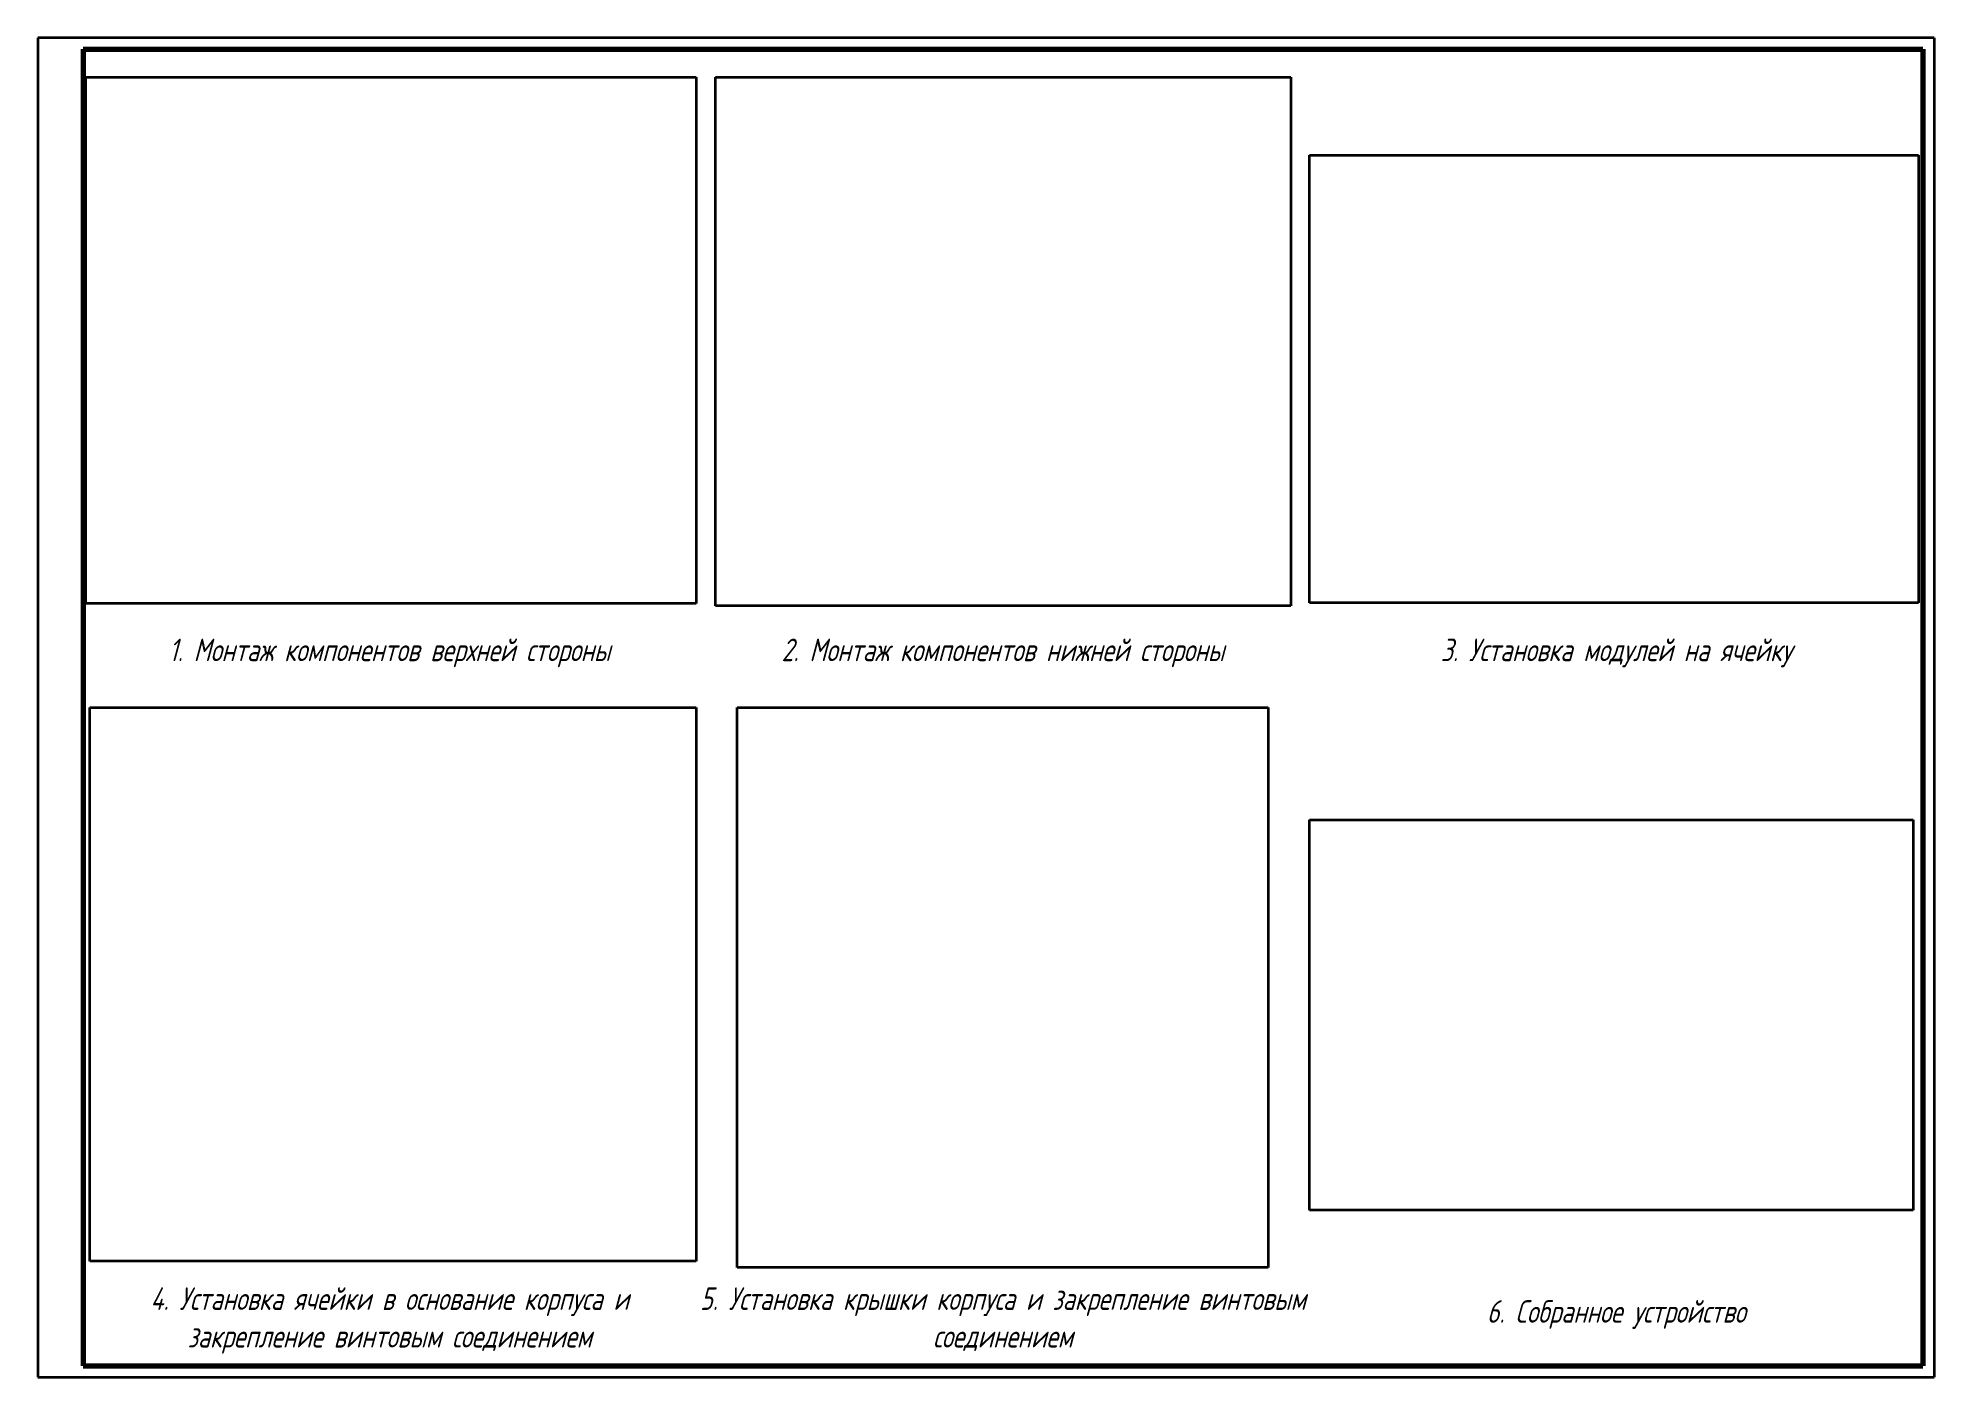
# Model space of a CAD drawing. Header units: millimetres. Extents: x -57 to 784, y 6 to 600.
import ezdxf

# ---------------------------------------------------------------- set-up
doc = ezdxf.new("R2010")
doc.units = ezdxf.units.MM
doc.layers.get('0').update_dxf_attribs({"lineweight": 35})
doc.layers.add('Format', color=7, linetype='Continuous', lineweight=70)
doc.layers.add('Tonk', color=7, linetype='Continuous', lineweight=35)
doc.styles.get("Standard").update_dxf_attribs({"font": '', "width": 0.8, "oblique": 15})
doc.styles.get('Standard').set_extended_font_data('GOST type B')
picture_1 = doc.add_image_def('image1.jpg', size_in_pixel=(1276, 1100))
picture_2 = doc.add_image_def('image2.jpg', size_in_pixel=(1041, 957))
picture_3 = doc.add_image_def('image3.jpg', size_in_pixel=(1197, 880))
picture_4 = doc.add_image_def('image4.jpg', size_in_pixel=(1243, 1135))
picture_5 = doc.add_image_def('image5.jpg', size_in_pixel=(1134, 1196))
picture_6 = doc.add_image_def('image6.jpg', size_in_pixel=(1305, 844))
pattern_1 = [(0, (-50.5334, 0.5446), (0, 6.985), [5.08, -1.905]), (90, (-50.5334, 0.5446), (-6.985, 4e-16), [5.08, -1.905])]

msp = doc.modelspace()

# ---------------------------------------------------------------- hatches: boundary and pattern name
h = msp.add_hatch()
h.set_pattern_fill('ANGLE', color=256)
h.set_pattern_definition([(0, (-209.8256, 14.222), (0, 6.985), [5.08, -1.905]), (90, (-209.8256, 14.222), (-6.985, 4e-16), [5.08, -1.905])])
h.paths.add_polyline_path([(163.19, 521.68, 0.414214), (162.19, 520.68), (163.19, 520.68)])
h.paths.add_polyline_path([(163.19, 521.68), (163.19, 519.68, 0.414214), (164.19, 520.68, 0.414214)])
h.paths.add_polyline_path([(163.19, 520.68), (162.19, 520.68, 0.414214), (163.19, 519.68)])
h = msp.add_hatch()
h.set_pattern_fill('ANGLE', color=256)
h.set_pattern_definition(pattern_1)
h.paths.add_polyline_path([(162.19, 520.68), (164.19, 520.68, 1)])
h.paths.add_polyline_path([(163.19, 520.68), (162.19, 520.68, 0.414214), (163.19, 519.68)])
h.paths.add_polyline_path([(164.19, 520.68), (163.19, 520.68), (163.19, 519.68, 0.414214)])
h = msp.add_hatch()
h.set_pattern_fill('ANGLE', color=256)
h.set_pattern_definition(pattern_1)
h.paths.add_polyline_path([(162.19, 520.68), (164.19, 520.68, 1)])
h.paths.add_polyline_path([(163.19, 520.68), (162.19, 520.68, 0.414214), (163.19, 519.68)])
h.paths.add_polyline_path([(164.19, 520.68), (163.19, 520.68), (163.19, 519.68, 0.414214)])
h = msp.add_hatch()
h.set_pattern_fill('ANGLE', color=256)
h.set_pattern_definition(pattern_1)
h.paths.add_polyline_path([(322.48, 508, 0.414214), (321.48, 507), (322.48, 507)])
h.paths.add_polyline_path([(322.48, 508), (322.48, 506, 0.414214), (323.48, 507, 0.414214)])
h.paths.add_polyline_path([(322.48, 507), (321.48, 507, 0.414214), (322.48, 506)])
h = msp.add_hatch()
h.set_pattern_fill('ANGLE', color=256)
h.set_pattern_definition(pattern_1)
h.paths.add_polyline_path([(322.48, 508, 0.414214), (321.48, 507), (322.48, 507)])
h.paths.add_polyline_path([(322.48, 508), (322.48, 506, 0.414214), (323.48, 507, 0.414214)])
h.paths.add_polyline_path([(322.48, 507), (321.48, 507, 0.414214), (322.48, 506)])
h = msp.add_hatch()
h.set_pattern_fill('ANGLE', color=256)
h.set_pattern_definition([(0, (31.8485, -201.041), (0, 6.985), [5.08, -1.905]), (90, (31.8485, -201.041), (-6.985, 4e-16), [5.08, -1.905])])
h.paths.add_polyline_path([(244.57, 319.09), (246.57, 319.09, 1)])
h.paths.add_polyline_path([(245.57, 319.09), (244.57, 319.09, 0.414214), (245.57, 318.09)])
h.paths.add_polyline_path([(246.57, 319.09), (245.57, 319.09), (245.57, 318.09, 0.414214)])
h = msp.add_hatch()
h.set_pattern_fill('ANGLE', color=256)
h.set_pattern_definition([(0, (-68.484, -241.0816), (0, 6.985), [5.08, -1.905]), (90, (-68.484, -241.0816), (-6.985, 4e-16), [5.08, -1.905])])
h.paths.add_polyline_path([(304.53, 266.37, 0.414214), (303.53, 265.37), (304.53, 265.37)])
h.paths.add_polyline_path([(304.53, 266.37), (304.53, 264.37, 0.414214), (305.53, 265.37, 0.414214)])
h.paths.add_polyline_path([(304.53, 265.37), (303.53, 265.37, 0.414214), (304.53, 264.37)])

# ---------------------------------------------------------------- linework, layer by layer
at = {"lineweight": 35}
msp.add_line((784.23, 599.64), (784.23, 5.64), dxfattribs=at)
at = {"layer": 'Format', "lineweight": 35}
for p, q in [((784.23, 599.64), (-56.77, 599.64)), ((-56.77, 599.64), (-56.77, 5.64)), ((-56.77, 5.64), (784.23, 5.64))]:
    msp.add_line(p, q, dxfattribs=at)
at = {"layer": 'Format'}
msp.add_line((-36.77, 594.64), (-36.77, 594.64), dxfattribs=at)
at = {"layer": 'Format', "lineweight": 70}
for p, q in [((-36.77, 594.64), (-36.77, 10.64)), ((-36.77, 594.64), (779.23, 594.64)), ((779.23, 594.64), (779.23, 10.64)), ((-36.77, 10.64), (779.23, 10.64))]:
    msp.add_line(p, q, dxfattribs=at)

# ---------------------------------------------------------------- texts
at = {"layer": 'Tonk', "char_height": 10, "attachment_point": 1}
for s, insert in [('\\pxqc;1. Монтаж компонентов верхней стороны', (-36.77, 333.18)), ('\\pxqc;2. Монтаж компонентов нижней стороны', (235.23, 333.18)), ('\\pxqc;3. Установка модулей на ячейку', (507.23, 333.18)), ('\\pxqc;4. Установка ячейки в основание корпуса и закрепление винтовым соединением', (-36.77, 45.42)), ('\\pxqc;5. Установка крышки корпуса и закрепление винтовым соединением', (235.23, 45.42)), ('\\pxqc,t9;6. Собранное устройство', (507.23, 39.75))]:
    msp.add_mtext_dynamic_manual_height_columns(s, width=272, gutter_width=12.5, heights=[0], dxfattribs=dict(at, insert=insert))

# ---------------------------------------------------------------- pictures from other files: only their frames are drawn
at = {"layer": 'Tonk'}
image = msp.add_image(picture_1, insert=(-35.48, 348.81), size_in_units=(270.72, 233.38), dxfattribs=at)
image.dxf.flags = 7
image = msp.add_image(picture_2, insert=(243.8, 347.7), size_in_units=(255.06, 234.48), dxfattribs=at)
image.dxf.flags = 7
image = msp.add_image(picture_3, insert=(507.23, 349.05), size_in_units=(270.16, 198.61), dxfattribs=at)
image.dxf.flags = 7
image = msp.add_image(picture_4, insert=(-33.74, 57.03), size_in_units=(268.98, 245.61), dxfattribs=at)
image.dxf.flags = 7
image = msp.add_image(picture_5, insert=(253.36, 54.27), size_in_units=(235.49, 248.37), dxfattribs=at)
image.dxf.flags = 7
image = msp.add_image(picture_6, insert=(507.23, 79.67), size_in_units=(267.73, 173.15), dxfattribs=at)
image.dxf.flags = 7

doc.saveas('drawing.dxf')
